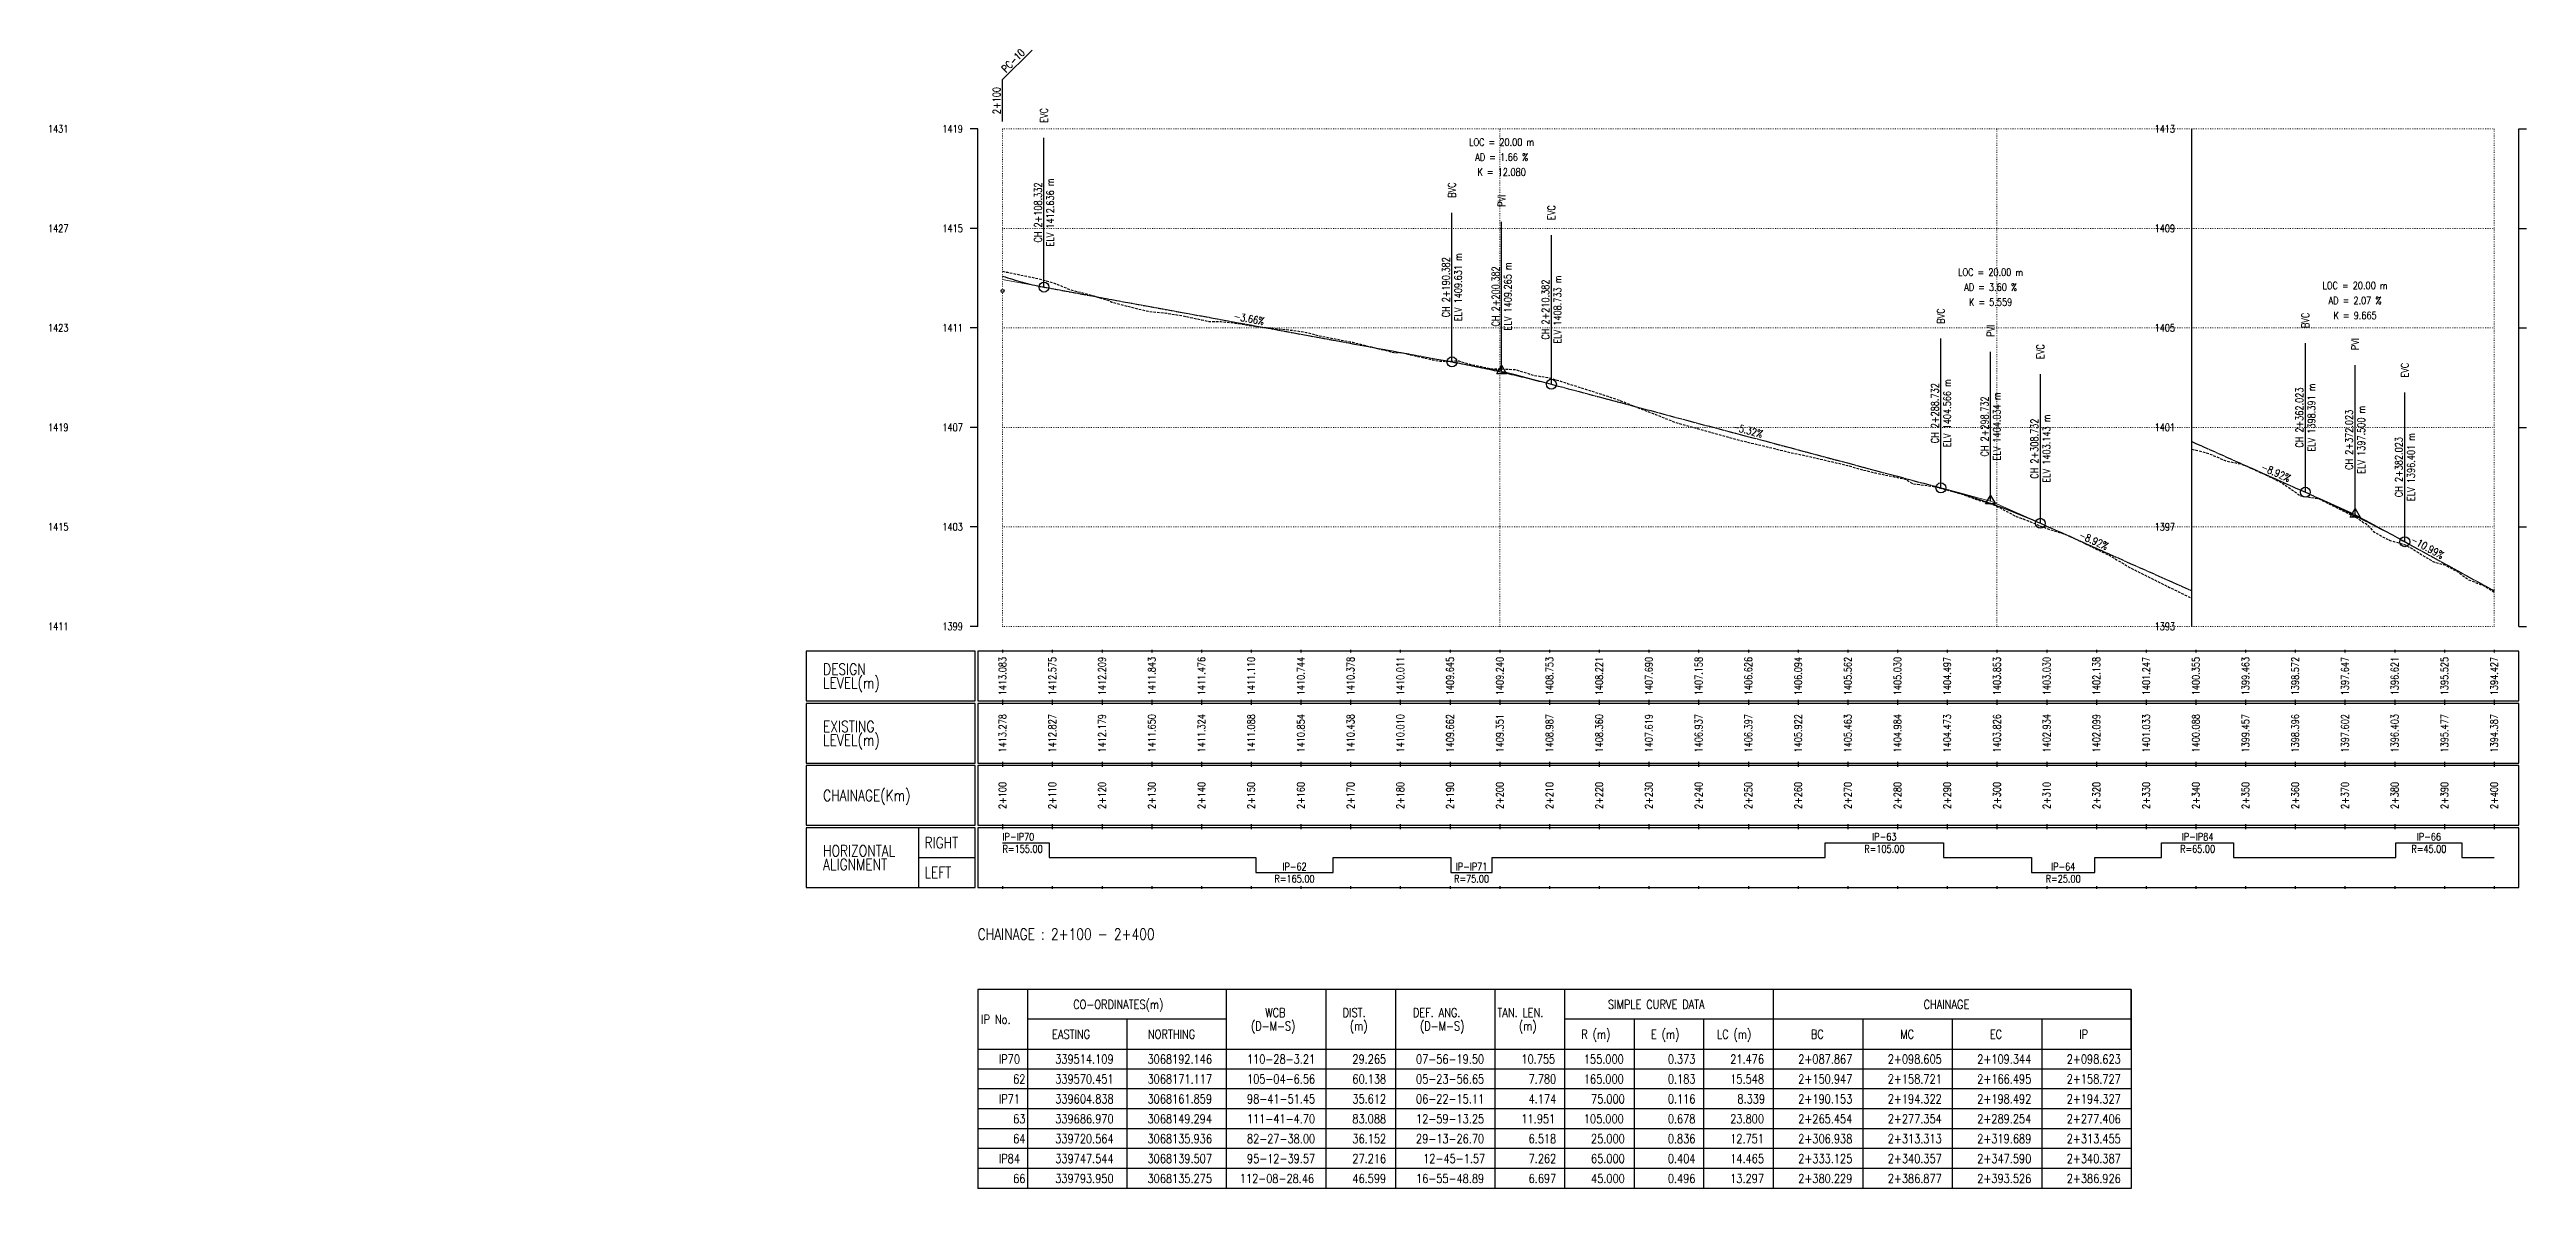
# Model space of a CAD drawing. Extents: x 337736 to 342002, y 3067251 to 3069533.
# Drawn here: x 341083.7 to 341581.9, y 3067274.7 to 3067503.7 of the extents above; entities that cross this region are included whole.
import ezdxf
from ezdxf.enums import TextEntityAlignment as Align

# ---------------------------------------------------------------- set-up
doc = ezdxf.new("R2010")
doc.units = 0
doc.header["$MEASUREMENT"] = 0
for name, pattern in [('Center', [2, 1.25, -0.25, 0.25, -0.25]), ('Dashed', [0.75, 0.5, -0.25]), ('Dot', [0.25, 0, -0.25])]:
    doc.linetypes.add(name, pattern=pattern)
for name, color, linetype, lineweight in [('Chainage Range', 7, 'Continuous', 25), ('Grids', 9, 'Dot', 13), ('PipeCulvert', 6, 'Continuous', 30), ('Vertical Alignment', 5, 'Center', 30), ('VIP Line', 2, 'Continuous', 5)]:
    doc.layers.add(name, color=color, linetype=linetype, lineweight=lineweight)
for name, color, linetype in [('Chainage_TXT', 7, 'Continuous'), ('DesignRL_TXT', 5, 'Continuous'), ('ExistRL_TXT', 3, 'Continuous'), ('GL', 3, 'Dashed'), ('Grade Text', 7, 'Continuous'), ('HC_Data', 7, 'Continuous'), ('Horizontal Alignment', 7, 'Continuous'), ('Remark', 7, 'Continuous'), ('Scale Line', 1, 'Continuous'), ('Title Box Text', 7, 'Continuous'), ('TitleBox', 7, 'Continuous'), ('VIP Mark', 7, 'Continuous')]:
    doc.layers.add(name, color=color, linetype=linetype)
doc.styles.get("Standard").update_dxf_attribs({"font": 'simplex.shx'})

msp = doc.modelspace()

# ---------------------------------------------------------------- linework, layer by layer
at = {"layer": 'GL', "flags": 128}
for points in [[(341275.39, 3067459.12), (341276.36, 3067458.91), (341282.71, 3067457.61), (341285.36, 3067456.88), (341288.95, 3067455.44), (341293.74, 3067454.15), (341295.39, 3067453.63), (341296.73, 3067453.22), (341297.39, 3067452.89), (341299.74, 3067452.28), (341304.66, 3067451.06), (341308.36, 3067450.69), (341311.49, 3067450.19), (341315.23, 3067449.39), (341315.39, 3067449.36), (341316.85, 3067449.04), (341317.08, 3067449), (341317.72, 3067449.01), (341319.3, 3067448.99), (341322.41, 3067448.66), (341326.04, 3067448.07), (341329.99, 3067447.64), (341333.97, 3067447.22), (341335.39, 3067447), (341336.53, 3067446.83), (341339.08, 3067446.13), (341345.28, 3067444.95), (341345.78, 3067444.84), (341350.56, 3067443.65), (341354.1, 3067442.77), (341355.39, 3067442.79), (341355.51, 3067442.79), (341355.85, 3067442.7), (341361.96, 3067441.29), (341363.15, 3067441.07), (341364.67, 3067441.01), (341366.96, 3067441.11), (341367.15, 3067441.09), (341368.95, 3067440.53), (341372.86, 3067439.67), (341373.38, 3067439.54), (341375.39, 3067439.49), (341375.77, 3067439.48), (341376.57, 3067439.46), (341378.49, 3067439.36), (341382.19, 3067438.21), (341385.07, 3067437.76), (341386.9, 3067437.25), (341389.17, 3067436.51), (341395.39, 3067434.53), (341395.86, 3067434.38), (341397.1, 3067433.99), (341399.7, 3067433.07), (341410.81, 3067428.7), (341413.42, 3067427.97), (341415.39, 3067427.42), (341422.78, 3067425.38), (341423.77, 3067425.1), (341428.68, 3067423.95), (341433.72, 3067422.7), (341435.39, 3067422.35), (341436.93, 3067422.03), (341438.95, 3067421.57), (341445.3, 3067420.08), (341448.45, 3067419.18), (341450.98, 3067418.56), (341454.5, 3067417.84), (341455.39, 3067417.65), (341456.93, 3067417.34), (341458.5, 3067416.4), (341462.61, 3067415.84), (341462.9, 3067415.8), (341468.69, 3067414.18), (341471.81, 3067413.04), (341473.65, 3067412.53), (341474.12, 3067412.36), (341475.13, 3067412.01), (341475.39, 3067411.87), (341479.23, 3067409.84), (341480.05, 3067409.52), (341480.66, 3067409.33), (341485.37, 3067407.41), (341488.35, 3067406.48), (341490.07, 3067405.88), (341490.71, 3067405.55), (341493.32, 3067404.28), (341495.39, 3067403.23), (341495.64, 3067403.1), (341497.7, 3067402.18), (341497.79, 3067402.13), (341502.2, 3067399.5), (341510.1, 3067395.55), (341510.55, 3067395.34), (341514.6, 3067393.37)], [(341514.6, 3067423.37), (341515.39, 3067423.17), (341516.68, 3067422.85), (341518.11, 3067422.42), (341521.54, 3067420.96), (341524.71, 3067420.32), (341526.63, 3067419.47), (341531.52, 3067417.2), (341531.53, 3067417.19), (341532.87, 3067416.47), (341535.39, 3067414.71), (341536.49, 3067413.95), (341540.04, 3067413.42), (341540.47, 3067413.24), (341547.42, 3067409.72), (341547.94, 3067409.46), (341549, 3067408.68), (341549.66, 3067408.31), (341551.1, 3067406.81), (341553.07, 3067405.68), (341554.45, 3067405.02), (341555.39, 3067404.75), (341557.14, 3067404.27), (341559.12, 3067403.23), (341563.03, 3067400.77), (341565.45, 3067400.1), (341568.07, 3067398.68), (341570.24, 3067397.12), (341573.58, 3067395.78), (341574.93, 3067394.92), (341575.32, 3067394.69), (341575.35, 3067394.69), (341575.39, 3067394.67)]]:
    msp.add_lwpolyline(points, dxfattribs=at)
at = {"layer": 'Grids'}
for p, q in [((341275.39, 3067487.73), (341575.39, 3067487.73)), ((341275.39, 3067387.73), (341275.39, 3067487.73)), ((341375.39, 3067387.73), (341375.39, 3067487.73)), ((341475.39, 3067387.73), (341475.39, 3067487.73)), ((341575.39, 3067387.73), (341575.39, 3067487.73)), ((341575.39, 3067387.73), (341575.39, 3067487.73)), ((341275.39, 3067467.73), (341575.39, 3067467.73)), ((341275.39, 3067447.73), (341575.39, 3067447.73)), ((341275.39, 3067427.73), (341575.39, 3067427.73)), ((341275.39, 3067407.73), (341575.39, 3067407.73)), ((341275.39, 3067387.73), (341575.39, 3067387.73))]:
    msp.add_line(p, q, dxfattribs=at)
at = {"layer": 'HC_Data'}
for p, q in [((341280.39, 3067314.73), (341280.39, 3067302.73)), ((341320.39, 3067314.73), (341320.39, 3067302.73)), ((341340.39, 3067314.73), (341340.39, 3067302.73)), ((341354.39, 3067314.73), (341354.39, 3067302.73)), ((341374.39, 3067314.73), (341374.39, 3067302.73)), ((341388.39, 3067314.73), (341388.39, 3067302.73)), ((341430.39, 3067314.73), (341430.39, 3067302.73)), ((341502.39, 3067314.73), (341502.39, 3067302.73)), ((341320.39, 3067308.73), (341280.39, 3067308.73)), ((341300.39, 3067308.73), (341300.39, 3067302.73)), ((341430.39, 3067308.73), (341388.39, 3067308.73)), ((341402.39, 3067308.73), (341402.39, 3067302.73)), ((341416.39, 3067308.73), (341416.39, 3067302.73)), ((341502.39, 3067308.73), (341430.39, 3067308.73)), ((341448.39, 3067308.73), (341448.39, 3067302.73)), ((341466.39, 3067308.73), (341466.39, 3067302.73)), ((341484.39, 3067308.73), (341484.39, 3067302.73)), ((341270.39, 3067302.73), (341270.39, 3067274.73)), ((341280.39, 3067302.73), (341280.39, 3067274.73)), ((341300.39, 3067302.73), (341300.39, 3067274.73)), ((341320.39, 3067302.73), (341320.39, 3067274.73)), ((341340.39, 3067302.73), (341340.39, 3067274.73)), ((341354.39, 3067302.73), (341354.39, 3067274.73)), ((341374.39, 3067302.73), (341374.39, 3067274.73)), ((341388.39, 3067302.73), (341388.39, 3067274.73)), ((341402.39, 3067302.73), (341402.39, 3067274.73)), ((341416.39, 3067302.73), (341416.39, 3067274.73)), ((341430.39, 3067302.73), (341430.39, 3067274.73)), ((341448.39, 3067302.73), (341448.39, 3067274.73)), ((341466.39, 3067302.73), (341466.39, 3067274.73)), ((341484.39, 3067302.73), (341484.39, 3067274.73)), ((341502.39, 3067302.73), (341502.39, 3067274.73)), ((341502.39, 3067298.73), (341270.39, 3067298.73)), ((341502.39, 3067294.73), (341270.39, 3067294.73)), ((341502.39, 3067290.73), (341270.39, 3067290.73)), ((341502.39, 3067286.73), (341270.39, 3067286.73)), ((341502.39, 3067282.73), (341270.39, 3067282.73)), ((341502.39, 3067278.73), (341270.39, 3067278.73)), ((341502.39, 3067274.73), (341270.39, 3067274.73))]:
    msp.add_line(p, q, dxfattribs=at)
msp.add_lwpolyline([(341270.39, 3067314.73), (341270.39, 3067302.73), (341502.39, 3067302.73), (341502.39, 3067314.73), (341270.39, 3067314.73)], dxfattribs=at)
at = {"layer": 'Horizontal Alignment'}
msp.add_lwpolyline([(341275.39, 3067344.23), (341284.74, 3067344.23), (341284.74, 3067341.23), (341326.34, 3067341.23), (341326.34, 3067338.23), (341341.89, 3067338.23), (341341.89, 3067341.23), (341365.54, 3067341.23), (341365.54, 3067338.23), (341373.88, 3067338.23), (341373.88, 3067341.23), (341440.85, 3067341.23), (341440.85, 3067344.23), (341464.65, 3067344.23), (341464.65, 3067341.23), (341482.33, 3067341.23), (341482.33, 3067338.23), (341495.08, 3067338.23), (341495.08, 3067341.23), (341508.52, 3067341.23), (341508.52, 3067344.23), (341522.98, 3067344.23), (341522.98, 3067341.23), (341555.62, 3067341.23), (341555.62, 3067344.23), (341568.92, 3067344.23), (341568.92, 3067341.23), (341575.39, 3067341.23)], dxfattribs=at)
at = {"layer": 'PipeCulvert'}
msp.add_circle((341275.39, 3067455.15), 0.3, dxfattribs=at)
at = {"layer": 'Remark'}
for p, q in [((341275.39, 3067497.63), (341281.33, 3067503.57)), ((341275.39, 3067489.23), (341275.39, 3067497.63))]:
    msp.add_line(p, q, dxfattribs=at)
at = {"layer": 'Scale Line'}
for p, q in [((341270.39, 3067487.73), (341268.89, 3067487.73)), ((341270.39, 3067387.73), (341270.39, 3067487.73)), ((341514.6, 3067387.73), (341514.6, 3067487.73)), ((341580.39, 3067387.73), (341580.39, 3067487.73)), ((341580.39, 3067487.73), (341581.89, 3067487.73)), ((341270.39, 3067467.73), (341268.89, 3067467.73)), ((341580.39, 3067467.73), (341581.89, 3067467.73)), ((341270.39, 3067447.73), (341268.89, 3067447.73)), ((341580.39, 3067447.73), (341581.89, 3067447.73)), ((341270.39, 3067427.73), (341268.89, 3067427.73)), ((341580.39, 3067427.73), (341581.89, 3067427.73)), ((341270.39, 3067407.73), (341268.89, 3067407.73)), ((341580.39, 3067407.73), (341581.89, 3067407.73)), ((341270.39, 3067387.73), (341268.89, 3067387.73)), ((341580.39, 3067387.73), (341581.89, 3067387.73))]:
    msp.add_line(p, q, dxfattribs=at)
at = {"layer": 'TitleBox'}
for p, q in [((341275.39, 3067382.98), (341275.39, 3067382.48)), ((341285.39, 3067382.98), (341285.39, 3067382.48)), ((341295.39, 3067382.98), (341295.39, 3067382.48)), ((341305.39, 3067382.98), (341305.39, 3067382.48)), ((341315.39, 3067382.98), (341315.39, 3067382.48)), ((341325.39, 3067382.98), (341325.39, 3067382.48)), ((341335.39, 3067382.98), (341335.39, 3067382.48)), ((341345.39, 3067382.98), (341345.39, 3067382.48)), ((341355.39, 3067382.98), (341355.39, 3067382.48)), ((341365.39, 3067382.98), (341365.39, 3067382.48)), ((341375.39, 3067382.98), (341375.39, 3067382.48)), ((341385.39, 3067382.98), (341385.39, 3067382.48)), ((341395.39, 3067382.98), (341395.39, 3067382.48)), ((341405.39, 3067382.98), (341405.39, 3067382.48)), ((341415.39, 3067382.98), (341415.39, 3067382.48)), ((341425.39, 3067382.98), (341425.39, 3067382.48)), ((341435.39, 3067382.98), (341435.39, 3067382.48)), ((341445.39, 3067382.98), (341445.39, 3067382.48)), ((341455.39, 3067382.98), (341455.39, 3067382.48)), ((341465.39, 3067382.98), (341465.39, 3067382.48)), ((341475.39, 3067382.98), (341475.39, 3067382.48)), ((341485.39, 3067382.98), (341485.39, 3067382.48)), ((341495.39, 3067382.98), (341495.39, 3067382.48)), ((341505.39, 3067382.98), (341505.39, 3067382.48)), ((341515.39, 3067382.98), (341515.39, 3067382.48)), ((341525.39, 3067382.98), (341525.39, 3067382.48)), ((341535.39, 3067382.98), (341535.39, 3067382.48)), ((341545.39, 3067382.98), (341545.39, 3067382.48)), ((341555.39, 3067382.98), (341555.39, 3067382.48)), ((341565.39, 3067382.98), (341565.39, 3067382.48)), ((341575.39, 3067382.98), (341575.39, 3067382.48)), ((341575.39, 3067382.98), (341575.39, 3067382.48)), ((341275.39, 3067372.98), (341275.39, 3067372.48)), ((341275.39, 3067372.48), (341275.39, 3067371.98)), ((341285.39, 3067372.98), (341285.39, 3067372.48)), ((341285.39, 3067372.48), (341285.39, 3067371.98)), ((341295.39, 3067372.98), (341295.39, 3067372.48)), ((341295.39, 3067372.48), (341295.39, 3067371.98)), ((341305.39, 3067372.98), (341305.39, 3067372.48)), ((341305.39, 3067372.48), (341305.39, 3067371.98)), ((341315.39, 3067372.98), (341315.39, 3067372.48)), ((341315.39, 3067372.48), (341315.39, 3067371.98)), ((341325.39, 3067372.98), (341325.39, 3067372.48)), ((341325.39, 3067372.48), (341325.39, 3067371.98)), ((341335.39, 3067372.98), (341335.39, 3067372.48)), ((341335.39, 3067372.48), (341335.39, 3067371.98)), ((341345.39, 3067372.98), (341345.39, 3067372.48)), ((341345.39, 3067372.48), (341345.39, 3067371.98)), ((341355.39, 3067372.98), (341355.39, 3067372.48)), ((341355.39, 3067372.48), (341355.39, 3067371.98)), ((341365.39, 3067372.98), (341365.39, 3067372.48)), ((341365.39, 3067372.48), (341365.39, 3067371.98)), ((341375.39, 3067372.98), (341375.39, 3067372.48)), ((341375.39, 3067372.48), (341375.39, 3067371.98)), ((341385.39, 3067372.98), (341385.39, 3067372.48)), ((341385.39, 3067372.48), (341385.39, 3067371.98)), ((341395.39, 3067372.98), (341395.39, 3067372.48)), ((341395.39, 3067372.48), (341395.39, 3067371.98)), ((341405.39, 3067372.98), (341405.39, 3067372.48)), ((341405.39, 3067372.48), (341405.39, 3067371.98)), ((341415.39, 3067372.98), (341415.39, 3067372.48)), ((341415.39, 3067372.48), (341415.39, 3067371.98)), ((341425.39, 3067372.98), (341425.39, 3067372.48)), ((341425.39, 3067372.48), (341425.39, 3067371.98)), ((341435.39, 3067372.98), (341435.39, 3067372.48)), ((341435.39, 3067372.48), (341435.39, 3067371.98)), ((341445.39, 3067372.98), (341445.39, 3067372.48)), ((341445.39, 3067372.48), (341445.39, 3067371.98)), ((341455.39, 3067372.98), (341455.39, 3067372.48)), ((341455.39, 3067372.48), (341455.39, 3067371.98)), ((341465.39, 3067372.98), (341465.39, 3067372.48)), ((341465.39, 3067372.48), (341465.39, 3067371.98)), ((341475.39, 3067372.98), (341475.39, 3067372.48)), ((341475.39, 3067372.48), (341475.39, 3067371.98)), ((341485.39, 3067372.98), (341485.39, 3067372.48)), ((341485.39, 3067372.48), (341485.39, 3067371.98)), ((341495.39, 3067372.98), (341495.39, 3067372.48)), ((341495.39, 3067372.48), (341495.39, 3067371.98)), ((341505.39, 3067372.98), (341505.39, 3067372.48)), ((341505.39, 3067372.48), (341505.39, 3067371.98)), ((341515.39, 3067372.98), (341515.39, 3067372.48)), ((341515.39, 3067372.48), (341515.39, 3067371.98)), ((341525.39, 3067372.98), (341525.39, 3067372.48)), ((341525.39, 3067372.48), (341525.39, 3067371.98)), ((341535.39, 3067372.98), (341535.39, 3067372.48)), ((341535.39, 3067372.48), (341535.39, 3067371.98)), ((341545.39, 3067372.98), (341545.39, 3067372.48)), ((341545.39, 3067372.48), (341545.39, 3067371.98)), ((341555.39, 3067372.98), (341555.39, 3067372.48)), ((341555.39, 3067372.48), (341555.39, 3067371.98)), ((341565.39, 3067372.98), (341565.39, 3067372.48)), ((341565.39, 3067372.48), (341565.39, 3067371.98)), ((341575.39, 3067372.98), (341575.39, 3067372.48)), ((341575.39, 3067372.98), (341575.39, 3067372.48)), ((341575.39, 3067372.48), (341575.39, 3067371.98)), ((341575.39, 3067372.48), (341575.39, 3067371.98)), ((341275.39, 3067360.48), (341275.39, 3067359.98)), ((341275.39, 3067359.98), (341275.39, 3067359.48)), ((341285.39, 3067360.48), (341285.39, 3067359.98)), ((341285.39, 3067359.98), (341285.39, 3067359.48)), ((341295.39, 3067360.48), (341295.39, 3067359.98)), ((341295.39, 3067359.98), (341295.39, 3067359.48)), ((341305.39, 3067360.48), (341305.39, 3067359.98)), ((341305.39, 3067359.98), (341305.39, 3067359.48)), ((341315.39, 3067360.48), (341315.39, 3067359.98)), ((341315.39, 3067359.98), (341315.39, 3067359.48)), ((341325.39, 3067360.48), (341325.39, 3067359.98)), ((341325.39, 3067359.98), (341325.39, 3067359.48)), ((341335.39, 3067360.48), (341335.39, 3067359.98)), ((341335.39, 3067359.98), (341335.39, 3067359.48)), ((341345.39, 3067360.48), (341345.39, 3067359.98)), ((341345.39, 3067359.98), (341345.39, 3067359.48)), ((341355.39, 3067360.48), (341355.39, 3067359.98)), ((341355.39, 3067359.98), (341355.39, 3067359.48)), ((341365.39, 3067360.48), (341365.39, 3067359.98)), ((341365.39, 3067359.98), (341365.39, 3067359.48)), ((341375.39, 3067360.48), (341375.39, 3067359.98)), ((341375.39, 3067359.98), (341375.39, 3067359.48)), ((341385.39, 3067360.48), (341385.39, 3067359.98)), ((341385.39, 3067359.98), (341385.39, 3067359.48)), ((341395.39, 3067360.48), (341395.39, 3067359.98)), ((341395.39, 3067359.98), (341395.39, 3067359.48)), ((341405.39, 3067360.48), (341405.39, 3067359.98)), ((341405.39, 3067359.98), (341405.39, 3067359.48)), ((341415.39, 3067360.48), (341415.39, 3067359.98)), ((341415.39, 3067359.98), (341415.39, 3067359.48)), ((341425.39, 3067360.48), (341425.39, 3067359.98)), ((341425.39, 3067359.98), (341425.39, 3067359.48)), ((341435.39, 3067360.48), (341435.39, 3067359.98)), ((341435.39, 3067359.98), (341435.39, 3067359.48)), ((341445.39, 3067360.48), (341445.39, 3067359.98)), ((341445.39, 3067359.98), (341445.39, 3067359.48)), ((341455.39, 3067360.48), (341455.39, 3067359.98)), ((341455.39, 3067359.98), (341455.39, 3067359.48)), ((341465.39, 3067360.48), (341465.39, 3067359.98)), ((341465.39, 3067359.98), (341465.39, 3067359.48)), ((341475.39, 3067360.48), (341475.39, 3067359.98)), ((341475.39, 3067359.98), (341475.39, 3067359.48)), ((341485.39, 3067360.48), (341485.39, 3067359.98)), ((341485.39, 3067359.98), (341485.39, 3067359.48)), ((341495.39, 3067360.48), (341495.39, 3067359.98)), ((341495.39, 3067359.98), (341495.39, 3067359.48)), ((341505.39, 3067360.48), (341505.39, 3067359.98)), ((341505.39, 3067359.98), (341505.39, 3067359.48)), ((341515.39, 3067360.48), (341515.39, 3067359.98)), ((341515.39, 3067359.98), (341515.39, 3067359.48)), ((341525.39, 3067360.48), (341525.39, 3067359.98)), ((341525.39, 3067359.98), (341525.39, 3067359.48)), ((341535.39, 3067360.48), (341535.39, 3067359.98)), ((341535.39, 3067359.98), (341535.39, 3067359.48)), ((341545.39, 3067360.48), (341545.39, 3067359.98)), ((341545.39, 3067359.98), (341545.39, 3067359.48)), ((341555.39, 3067360.48), (341555.39, 3067359.98)), ((341555.39, 3067359.98), (341555.39, 3067359.48)), ((341565.39, 3067360.48), (341565.39, 3067359.98)), ((341565.39, 3067359.98), (341565.39, 3067359.48)), ((341575.39, 3067360.48), (341575.39, 3067359.98)), ((341575.39, 3067360.48), (341575.39, 3067359.98)), ((341575.39, 3067359.98), (341575.39, 3067359.48)), ((341575.39, 3067359.98), (341575.39, 3067359.48)), ((341258.56, 3067335.23), (341258.56, 3067347.23)), ((341275.39, 3067347.98), (341275.39, 3067347.48)), ((341275.39, 3067347.48), (341275.39, 3067346.98)), ((341285.39, 3067347.98), (341285.39, 3067347.48)), ((341285.39, 3067347.48), (341285.39, 3067346.98)), ((341295.39, 3067347.98), (341295.39, 3067347.48)), ((341295.39, 3067347.48), (341295.39, 3067346.98)), ((341305.39, 3067347.98), (341305.39, 3067347.48)), ((341305.39, 3067347.48), (341305.39, 3067346.98)), ((341315.39, 3067347.98), (341315.39, 3067347.48)), ((341315.39, 3067347.48), (341315.39, 3067346.98)), ((341325.39, 3067347.98), (341325.39, 3067347.48)), ((341325.39, 3067347.48), (341325.39, 3067346.98)), ((341335.39, 3067347.98), (341335.39, 3067347.48)), ((341335.39, 3067347.48), (341335.39, 3067346.98)), ((341345.39, 3067347.98), (341345.39, 3067347.48)), ((341345.39, 3067347.48), (341345.39, 3067346.98)), ((341355.39, 3067347.98), (341355.39, 3067347.48)), ((341355.39, 3067347.48), (341355.39, 3067346.98)), ((341365.39, 3067347.98), (341365.39, 3067347.48)), ((341365.39, 3067347.48), (341365.39, 3067346.98)), ((341375.39, 3067347.98), (341375.39, 3067347.48)), ((341375.39, 3067347.48), (341375.39, 3067346.98)), ((341385.39, 3067347.98), (341385.39, 3067347.48)), ((341385.39, 3067347.48), (341385.39, 3067346.98)), ((341395.39, 3067347.98), (341395.39, 3067347.48)), ((341395.39, 3067347.48), (341395.39, 3067346.98)), ((341405.39, 3067347.98), (341405.39, 3067347.48)), ((341405.39, 3067347.48), (341405.39, 3067346.98)), ((341415.39, 3067347.98), (341415.39, 3067347.48)), ((341415.39, 3067347.48), (341415.39, 3067346.98)), ((341425.39, 3067347.98), (341425.39, 3067347.48)), ((341425.39, 3067347.48), (341425.39, 3067346.98)), ((341435.39, 3067347.98), (341435.39, 3067347.48)), ((341435.39, 3067347.48), (341435.39, 3067346.98)), ((341445.39, 3067347.98), (341445.39, 3067347.48)), ((341445.39, 3067347.48), (341445.39, 3067346.98)), ((341455.39, 3067347.98), (341455.39, 3067347.48)), ((341455.39, 3067347.48), (341455.39, 3067346.98)), ((341465.39, 3067347.98), (341465.39, 3067347.48)), ((341465.39, 3067347.48), (341465.39, 3067346.98)), ((341475.39, 3067347.98), (341475.39, 3067347.48)), ((341475.39, 3067347.48), (341475.39, 3067346.98)), ((341485.39, 3067347.98), (341485.39, 3067347.48)), ((341485.39, 3067347.48), (341485.39, 3067346.98)), ((341495.39, 3067347.98), (341495.39, 3067347.48)), ((341495.39, 3067347.48), (341495.39, 3067346.98)), ((341505.39, 3067347.98), (341505.39, 3067347.48)), ((341505.39, 3067347.48), (341505.39, 3067346.98)), ((341515.39, 3067347.98), (341515.39, 3067347.48)), ((341515.39, 3067347.48), (341515.39, 3067346.98)), ((341525.39, 3067347.98), (341525.39, 3067347.48)), ((341525.39, 3067347.48), (341525.39, 3067346.98)), ((341535.39, 3067347.98), (341535.39, 3067347.48)), ((341535.39, 3067347.48), (341535.39, 3067346.98)), ((341545.39, 3067347.98), (341545.39, 3067347.48)), ((341545.39, 3067347.48), (341545.39, 3067346.98)), ((341555.39, 3067347.98), (341555.39, 3067347.48)), ((341555.39, 3067347.48), (341555.39, 3067346.98)), ((341565.39, 3067347.98), (341565.39, 3067347.48)), ((341565.39, 3067347.48), (341565.39, 3067346.98)), ((341575.39, 3067347.98), (341575.39, 3067347.48)), ((341575.39, 3067347.98), (341575.39, 3067347.48)), ((341575.39, 3067347.48), (341575.39, 3067346.98)), ((341575.39, 3067347.48), (341575.39, 3067346.98)), ((341258.56, 3067341.23), (341269.89, 3067341.23)), ((341275.39, 3067335.48), (341275.39, 3067334.98)), ((341285.39, 3067335.48), (341285.39, 3067334.98)), ((341295.39, 3067335.48), (341295.39, 3067334.98)), ((341305.39, 3067335.48), (341305.39, 3067334.98)), ((341315.39, 3067335.48), (341315.39, 3067334.98)), ((341325.39, 3067335.48), (341325.39, 3067334.98)), ((341335.39, 3067335.48), (341335.39, 3067334.98)), ((341345.39, 3067335.48), (341345.39, 3067334.98)), ((341355.39, 3067335.48), (341355.39, 3067334.98)), ((341365.39, 3067335.48), (341365.39, 3067334.98)), ((341375.39, 3067335.48), (341375.39, 3067334.98)), ((341385.39, 3067335.48), (341385.39, 3067334.98)), ((341395.39, 3067335.48), (341395.39, 3067334.98)), ((341405.39, 3067335.48), (341405.39, 3067334.98)), ((341415.39, 3067335.48), (341415.39, 3067334.98)), ((341425.39, 3067335.48), (341425.39, 3067334.98)), ((341435.39, 3067335.48), (341435.39, 3067334.98)), ((341445.39, 3067335.48), (341445.39, 3067334.98)), ((341455.39, 3067335.48), (341455.39, 3067334.98)), ((341465.39, 3067335.48), (341465.39, 3067334.98)), ((341475.39, 3067335.48), (341475.39, 3067334.98)), ((341485.39, 3067335.48), (341485.39, 3067334.98)), ((341495.39, 3067335.48), (341495.39, 3067334.98)), ((341505.39, 3067335.48), (341505.39, 3067334.98)), ((341515.39, 3067335.48), (341515.39, 3067334.98)), ((341525.39, 3067335.48), (341525.39, 3067334.98)), ((341535.39, 3067335.48), (341535.39, 3067334.98)), ((341545.39, 3067335.48), (341545.39, 3067334.98)), ((341555.39, 3067335.48), (341555.39, 3067334.98)), ((341565.39, 3067335.48), (341565.39, 3067334.98)), ((341575.39, 3067335.48), (341575.39, 3067334.98)), ((341575.39, 3067335.48), (341575.39, 3067334.98))]:
    msp.add_line(p, q, dxfattribs=at)
for points in [[(341269.89, 3067382.73), (341235.89, 3067382.73), (341235.89, 3067372.73), (341269.89, 3067372.73)], [(341270.39, 3067372.73), (341580.39, 3067372.73), (341580.39, 3067382.73), (341270.39, 3067382.73)], [(341269.89, 3067372.23), (341235.89, 3067372.23), (341235.89, 3067360.23), (341269.89, 3067360.23)], [(341270.39, 3067360.23), (341580.39, 3067360.23), (341580.39, 3067372.23), (341270.39, 3067372.23)], [(341269.89, 3067359.73), (341235.89, 3067359.73), (341235.89, 3067347.73), (341269.89, 3067347.73)], [(341270.39, 3067347.73), (341580.39, 3067347.73), (341580.39, 3067359.73), (341270.39, 3067359.73)], [(341269.89, 3067347.23), (341235.89, 3067347.23), (341235.89, 3067335.23), (341269.89, 3067335.23)], [(341270.39, 3067335.23), (341580.39, 3067335.23), (341580.39, 3067347.23), (341270.39, 3067347.23)]]:
    msp.add_lwpolyline(points, close=True, dxfattribs=at)
at = {"layer": 'Vertical Alignment'}
for points in [[(341275.39, 3067458.15), (341275.89, 3067457.98), (341276.39, 3067457.81), (341276.89, 3067457.64), (341277.39, 3067457.49), (341277.89, 3067457.33), (341278.39, 3067457.18), (341278.89, 3067457.04), (341279.39, 3067456.9), (341279.89, 3067456.77), (341280.39, 3067456.64), (341280.89, 3067456.52), (341281.39, 3067456.4), (341281.89, 3067456.29), (341282.39, 3067456.18), (341282.89, 3067456.08), (341283.39, 3067455.98), (341283.89, 3067455.88), (341283.72, 3067455.92), (341285.36, 3067455.62), (341288.95, 3067454.96), (341293.74, 3067454.08), (341295.39, 3067453.78), (341296.73, 3067453.53), (341297.39, 3067453.41), (341299.74, 3067452.98), (341304.66, 3067452.08), (341308.36, 3067451.4), (341311.49, 3067450.83), (341315.23, 3067450.15), (341315.39, 3067450.12), (341316.85, 3067449.85), (341317.08, 3067449.81), (341317.72, 3067449.69), (341319.3, 3067449.4), (341322.41, 3067448.83), (341326.04, 3067448.17), (341329.99, 3067447.44), (341333.97, 3067446.71), (341335.39, 3067446.45), (341336.53, 3067446.25), (341339.08, 3067445.78), (341345.28, 3067444.64), (341345.78, 3067444.55), (341350.56, 3067443.68), (341354.1, 3067443.03), (341355.39, 3067442.79), (341355.51, 3067442.77), (341355.85, 3067442.71), (341361.96, 3067441.59), (341363.15, 3067441.37), (341364.67, 3067441.09), (341365.77, 3067440.89), (341366.27, 3067440.8), (341366.77, 3067440.7), (341367.27, 3067440.61), (341367.77, 3067440.52), (341368.27, 3067440.42), (341368.77, 3067440.32), (341369.27, 3067440.22), (341369.77, 3067440.12), (341370.27, 3067440.02), (341370.77, 3067439.92), (341371.27, 3067439.82), (341371.77, 3067439.72), (341372.27, 3067439.61), (341372.77, 3067439.51), (341373.27, 3067439.4), (341373.77, 3067439.29), (341374.27, 3067439.18), (341374.77, 3067439.07), (341375.27, 3067438.96), (341375.77, 3067438.85), (341376.27, 3067438.74), (341376.77, 3067438.63), (341377.27, 3067438.51), (341377.77, 3067438.39), (341378.27, 3067438.28), (341378.77, 3067438.16), (341379.27, 3067438.04), (341379.77, 3067437.92), (341380.27, 3067437.8), (341380.77, 3067437.68), (341381.27, 3067437.55), (341381.77, 3067437.43), (341382.27, 3067437.3), (341382.77, 3067437.18), (341383.27, 3067437.05), (341383.77, 3067436.92), (341384.27, 3067436.79), (341384.77, 3067436.66), (341385.27, 3067436.53), (341385.77, 3067436.4), (341385.77, 3067436.4), (341386.9, 3067436.1), (341389.17, 3067435.5), (341395.39, 3067433.84), (341395.86, 3067433.72), (341397.1, 3067433.39), (341399.7, 3067432.7), (341410.81, 3067429.74), (341413.42, 3067429.05), (341415.39, 3067428.52), (341422.78, 3067426.56), (341423.77, 3067426.3), (341428.68, 3067424.99), (341433.72, 3067423.65), (341435.39, 3067423.21), (341436.93, 3067422.8), (341438.95, 3067422.26), (341445.3, 3067420.57), (341448.45, 3067419.73), (341450.98, 3067419.06), (341454.5, 3067418.13), (341455.39, 3067417.89), (341456.93, 3067417.48), (341458.5, 3067417.06), (341462.61, 3067415.97), (341462.9, 3067415.89), (341464.12, 3067415.57), (341464.62, 3067415.43), (341465.12, 3067415.3), (341465.62, 3067415.16), (341466.12, 3067415.02), (341466.62, 3067414.87), (341467.12, 3067414.73), (341467.62, 3067414.58), (341468.12, 3067414.43), (341468.62, 3067414.28), (341469.12, 3067414.12), (341469.62, 3067413.97), (341470.12, 3067413.81), (341470.62, 3067413.65), (341471.12, 3067413.48), (341471.62, 3067413.32), (341472.12, 3067413.15), (341472.62, 3067412.98), (341473.12, 3067412.81), (341473.62, 3067412.63), (341474.12, 3067412.46), (341474.62, 3067412.28), (341475.12, 3067412.1), (341475.62, 3067411.91), (341476.12, 3067411.73), (341476.62, 3067411.54), (341477.12, 3067411.35), (341477.62, 3067411.16), (341478.12, 3067410.96), (341478.62, 3067410.76), (341479.12, 3067410.57), (341479.62, 3067410.36), (341480.12, 3067410.16), (341480.62, 3067409.95), (341481.12, 3067409.75), (341481.62, 3067409.53), (341482.12, 3067409.32), (341482.62, 3067409.11), (341483.12, 3067408.89), (341483.62, 3067408.67), (341484.12, 3067408.45), (341484.12, 3067408.45), (341485.37, 3067407.89), (341488.35, 3067406.57), (341490.07, 3067405.8), (341490.71, 3067405.51), (341493.32, 3067404.35), (341495.39, 3067403.43), (341495.64, 3067403.32), (341497.7, 3067402.4), (341497.79, 3067402.36), (341502.2, 3067400.39), (341510.1, 3067396.87), (341510.55, 3067396.67), (341514.6, 3067394.86)], [(341514.6, 3067424.86), (341515.39, 3067424.51), (341516.68, 3067423.94), (341518.11, 3067423.3), (341521.54, 3067421.77), (341524.71, 3067420.36), (341526.63, 3067419.5), (341531.52, 3067417.32), (341531.53, 3067417.32), (341532.87, 3067416.72), (341535.39, 3067415.59), (341536.49, 3067415.1), (341537.42, 3067414.69), (341537.92, 3067414.47), (341538.42, 3067414.24), (341538.92, 3067414.02), (341539.42, 3067413.79), (341539.92, 3067413.56), (341540.42, 3067413.33), (341540.92, 3067413.1), (341541.42, 3067412.87), (341541.92, 3067412.63), (341542.42, 3067412.4), (341542.92, 3067412.16), (341543.42, 3067411.92), (341543.92, 3067411.69), (341544.42, 3067411.44), (341544.92, 3067411.2), (341545.42, 3067410.96), (341545.92, 3067410.72), (341546.42, 3067410.47), (341546.92, 3067410.22), (341547.42, 3067409.98), (341547.92, 3067409.73), (341548.42, 3067409.48), (341548.92, 3067409.22), (341549.42, 3067408.97), (341549.92, 3067408.72), (341550.42, 3067408.46), (341550.92, 3067408.2), (341551.42, 3067407.94), (341551.92, 3067407.68), (341552.42, 3067407.42), (341552.92, 3067407.16), (341553.42, 3067406.9), (341553.92, 3067406.63), (341554.42, 3067406.37), (341554.92, 3067406.1), (341555.42, 3067405.83), (341555.92, 3067405.56), (341556.42, 3067405.29), (341556.92, 3067405.02), (341557.42, 3067404.74), (341557.42, 3067404.74), (341559.12, 3067403.8), (341563.03, 3067401.66), (341565.45, 3067400.33), (341568.07, 3067398.89), (341570.24, 3067397.7), (341573.58, 3067395.86), (341574.93, 3067395.12), (341575.32, 3067394.91), (341575.35, 3067394.89), (341575.39, 3067394.87)]]:
    msp.add_lwpolyline(points, dxfattribs=at)
at = {"layer": 'VIP Line'}
for points in [[(341275.39, 3067457.44), (341276.36, 3067457.27), (341282.71, 3067456.1), (341285.36, 3067455.62), (341288.95, 3067454.96), (341293.74, 3067454.08), (341295.39, 3067453.78), (341296.73, 3067453.53), (341297.39, 3067453.41), (341299.74, 3067452.98), (341304.66, 3067452.08), (341308.36, 3067451.4), (341311.49, 3067450.83), (341315.23, 3067450.15), (341315.39, 3067450.12), (341316.85, 3067449.85), (341317.08, 3067449.81), (341317.72, 3067449.69), (341319.3, 3067449.4), (341322.41, 3067448.83), (341326.04, 3067448.17), (341329.99, 3067447.44), (341333.97, 3067446.71), (341335.39, 3067446.45), (341336.53, 3067446.25), (341339.08, 3067445.78), (341345.28, 3067444.64), (341345.78, 3067444.55), (341350.56, 3067443.68), (341354.1, 3067443.03), (341355.39, 3067442.79), (341355.51, 3067442.77), (341355.85, 3067442.71), (341361.96, 3067441.59), (341363.15, 3067441.37), (341364.67, 3067441.09), (341366.96, 3067440.67), (341367.15, 3067440.64), (341368.95, 3067440.31), (341372.86, 3067439.59), (341373.38, 3067439.5), (341375.39, 3067439.13), (341375.77, 3067439.06), (341376.57, 3067438.85), (341378.49, 3067438.34), (341382.19, 3067437.35), (341385.07, 3067436.59), (341386.9, 3067436.1), (341389.17, 3067435.5), (341395.39, 3067433.84), (341395.86, 3067433.72), (341397.1, 3067433.39), (341399.7, 3067432.7), (341410.81, 3067429.74), (341413.42, 3067429.05), (341415.39, 3067428.52), (341422.78, 3067426.56), (341423.77, 3067426.3), (341428.68, 3067424.99), (341433.72, 3067423.65), (341435.39, 3067423.21), (341436.93, 3067422.8), (341438.95, 3067422.26), (341445.3, 3067420.57), (341448.45, 3067419.73), (341450.98, 3067419.06), (341454.5, 3067418.13), (341455.39, 3067417.89), (341456.93, 3067417.48), (341458.5, 3067417.06), (341462.61, 3067415.97), (341462.9, 3067415.89), (341468.69, 3067414.35), (341471.81, 3067413.52), (341473.65, 3067413.03), (341474.12, 3067412.91), (341475.13, 3067412.46), (341475.39, 3067412.34), (341479.23, 3067410.63), (341480.05, 3067410.26), (341480.66, 3067409.99), (341485.37, 3067407.89), (341488.35, 3067406.57), (341490.07, 3067405.8), (341490.71, 3067405.51), (341493.32, 3067404.35), (341495.39, 3067403.43), (341495.64, 3067403.32), (341497.7, 3067402.4), (341497.79, 3067402.36), (341502.2, 3067400.39), (341510.1, 3067396.87), (341510.55, 3067396.67), (341514.6, 3067394.86)], [(341514.6, 3067424.86), (341515.39, 3067424.51), (341516.68, 3067423.94), (341518.11, 3067423.3), (341521.54, 3067421.77), (341524.71, 3067420.36), (341526.63, 3067419.5), (341531.52, 3067417.32), (341531.53, 3067417.32), (341532.87, 3067416.72), (341535.39, 3067415.59), (341536.49, 3067415.1), (341540.04, 3067413.52), (341540.47, 3067413.33), (341547.42, 3067410.23), (341547.94, 3067409.95), (341549, 3067409.37), (341549.66, 3067409), (341551.1, 3067408.21), (341553.07, 3067407.13), (341554.45, 3067406.37), (341555.39, 3067405.85), (341557.14, 3067404.89), (341559.12, 3067403.8), (341563.03, 3067401.66), (341565.45, 3067400.33), (341568.07, 3067398.89), (341570.24, 3067397.7), (341573.58, 3067395.86), (341574.93, 3067395.12), (341575.32, 3067394.91), (341575.35, 3067394.89), (341575.39, 3067394.87)]]:
    msp.add_lwpolyline(points, dxfattribs=at)
at = {"layer": 'VIP Mark'}
for p, q in [((341283.72, 3067455.92), (341283.72, 3067485.92)), ((341365.77, 3067440.89), (341365.77, 3067470.89)), ((341375.77, 3067439.06), (341375.77, 3067469.06)), ((341385.77, 3067436.4), (341385.77, 3067466.4)), ((341464.12, 3067415.57), (341464.12, 3067445.57)), ((341537.42, 3067414.69), (341537.42, 3067444.69)), ((341474.12, 3067412.91), (341474.12, 3067442.91)), ((341547.42, 3067410.23), (341547.42, 3067440.23)), ((341484.12, 3067408.45), (341484.12, 3067438.45)), ((341557.42, 3067404.74), (341557.42, 3067434.74))]:
    msp.add_line(p, q, dxfattribs=at)
for points in [[(341374.77, 3067438.48), (341375.77, 3067440.21), (341376.77, 3067438.48), (341374.77, 3067438.48)], [(341473.12, 3067412.33), (341474.12, 3067414.06), (341475.12, 3067412.33), (341473.12, 3067412.33)], [(341546.42, 3067409.66), (341547.42, 3067411.39), (341548.42, 3067409.66), (341546.42, 3067409.66)]]:
    msp.add_lwpolyline(points, dxfattribs=at)
for centre in [(341283.72, 3067455.92), (341365.77, 3067440.89), (341385.77, 3067436.4), (341464.12, 3067415.57), (341537.42, 3067414.69), (341484.12, 3067408.45), (341557.42, 3067404.74)]:
    msp.add_circle(centre, 1, dxfattribs=at)

# ---------------------------------------------------------------- texts
at = {"width": 0.8}
for s, p in [('1431', (341083.39, 3067487.73)), ('1427', (341083.39, 3067467.73)), ('1423', (341083.39, 3067447.73)), ('1419', (341083.39, 3067427.73)), ('1415', (341083.39, 3067407.73)), ('1411', (341083.39, 3067387.73))]:
    msp.add_text(s, height=1.5, dxfattribs=at).set_placement(p, align=Align.MIDDLE_LEFT)
for s, p in [('1419', (341267.39, 3067487.73)), ('1415', (341267.39, 3067467.73)), ('1411', (341267.39, 3067447.73)), ('1407', (341267.39, 3067427.73)), ('1403', (341267.39, 3067407.73)), ('1399', (341267.39, 3067387.73))]:
    msp.add_text(s, height=1.5, dxfattribs=at).set_placement(p, align=Align.MIDDLE_RIGHT)
for s, p in [('1413', (341507.1, 3067486.98)), ('1409', (341507.1, 3067466.98)), ('1405', (341507.1, 3067446.98)), ('1401', (341507.1, 3067426.98)), ('1397', (341507.1, 3067406.98)), ('1393', (341507.1, 3067386.98))]:
    msp.add_text(s, height=1.5, dxfattribs=at).set_placement(p)
at = {"layer": 'Chainage Range', "width": 0.8}
msp.add_text('CHAINAGE : 2+100 - 2+400', height=2.25, dxfattribs=at).set_placement((341270.39, 3067324.73))
at = {"layer": 'Chainage_TXT', "width": 0.8}
for s, p in [('2+100', (341275.39, 3067353.73)), ('2+110', (341285.39, 3067353.73)), ('2+120', (341295.39, 3067353.73)), ('2+130', (341305.39, 3067353.73)), ('2+140', (341315.39, 3067353.73)), ('2+150', (341325.39, 3067353.73)), ('2+160', (341335.39, 3067353.73)), ('2+170', (341345.39, 3067353.73)), ('2+180', (341355.39, 3067353.73)), ('2+190', (341365.39, 3067353.73)), ('2+200', (341375.39, 3067353.73)), ('2+210', (341385.39, 3067353.73)), ('2+220', (341395.39, 3067353.73)), ('2+230', (341405.39, 3067353.73)), ('2+240', (341415.39, 3067353.73)), ('2+250', (341425.39, 3067353.73)), ('2+260', (341435.39, 3067353.73)), ('2+270', (341445.39, 3067353.73)), ('2+280', (341455.39, 3067353.73)), ('2+290', (341465.39, 3067353.73)), ('2+300', (341475.39, 3067353.73)), ('2+310', (341485.39, 3067353.73)), ('2+320', (341495.39, 3067353.73)), ('2+330', (341505.39, 3067353.73)), ('2+340', (341515.39, 3067353.73)), ('2+350', (341525.39, 3067353.73)), ('2+360', (341535.39, 3067353.73)), ('2+370', (341545.39, 3067353.73)), ('2+380', (341555.39, 3067353.73)), ('2+390', (341565.39, 3067353.73)), ('2+400', (341575.39, 3067353.73)), ('2+400', (341575.39, 3067353.73))]:
    msp.add_text(s, height=1.5, rotation=90, dxfattribs=at).set_placement(p, align=Align.MIDDLE_CENTER)
at = {"layer": 'DesignRL_TXT', "width": 0.8}
for s, p in [('1413.083', (341275.39, 3067377.73)), ('1412.575', (341285.39, 3067377.73)), ('1412.209', (341295.39, 3067377.73)), ('1411.843', (341305.39, 3067377.73)), ('1411.476', (341315.39, 3067377.73)), ('1411.110', (341325.39, 3067377.73)), ('1410.744', (341335.39, 3067377.73)), ('1410.378', (341345.39, 3067377.73)), ('1410.011', (341355.39, 3067377.73)), ('1409.645', (341365.39, 3067377.73)), ('1409.240', (341375.39, 3067377.73)), ('1408.753', (341385.39, 3067377.73)), ('1408.221', (341395.39, 3067377.73)), ('1407.690', (341405.39, 3067377.73)), ('1407.158', (341415.39, 3067377.73)), ('1406.626', (341425.39, 3067377.73)), ('1406.094', (341435.39, 3067377.73)), ('1405.562', (341445.39, 3067377.73)), ('1405.030', (341455.39, 3067377.73)), ('1404.497', (341465.39, 3067377.73)), ('1403.853', (341475.39, 3067377.73)), ('1403.030', (341485.39, 3067377.73)), ('1402.138', (341495.39, 3067377.73)), ('1401.247', (341505.39, 3067377.73)), ('1400.355', (341515.39, 3067377.73)), ('1399.463', (341525.39, 3067377.73)), ('1398.572', (341535.39, 3067377.73)), ('1397.647', (341545.39, 3067377.73)), ('1396.621', (341555.39, 3067377.73)), ('1395.525', (341565.39, 3067377.73)), ('1394.427', (341575.39, 3067377.73)), ('1394.427', (341575.39, 3067377.73))]:
    msp.add_text(s, height=1.5, rotation=90, dxfattribs=at).set_placement(p, align=Align.MIDDLE_CENTER)
at = {"layer": 'ExistRL_TXT', "width": 0.8}
for s, p in [('1413.278', (341275.39, 3067366.23)), ('1412.827', (341285.39, 3067366.23)), ('1412.179', (341295.39, 3067366.23)), ('1411.650', (341305.39, 3067366.23)), ('1411.324', (341315.39, 3067366.23)), ('1411.088', (341325.39, 3067366.23)), ('1410.854', (341335.39, 3067366.23)), ('1410.438', (341345.39, 3067366.23)), ('1410.010', (341355.39, 3067366.23)), ('1409.662', (341365.39, 3067366.23)), ('1409.351', (341375.39, 3067366.23)), ('1408.987', (341385.39, 3067366.23)), ('1408.360', (341395.39, 3067366.23)), ('1407.619', (341405.39, 3067366.23)), ('1406.937', (341415.39, 3067366.23)), ('1406.397', (341425.39, 3067366.23)), ('1405.922', (341435.39, 3067366.23)), ('1405.463', (341445.39, 3067366.23)), ('1404.984', (341455.39, 3067366.23)), ('1404.473', (341465.39, 3067366.23)), ('1403.826', (341475.39, 3067366.23)), ('1402.934', (341485.39, 3067366.23)), ('1402.099', (341495.39, 3067366.23)), ('1401.033', (341505.39, 3067366.23)), ('1400.088', (341515.39, 3067366.23)), ('1399.457', (341525.39, 3067366.23)), ('1398.396', (341535.39, 3067366.23)), ('1397.602', (341545.39, 3067366.23)), ('1396.403', (341555.39, 3067366.23)), ('1395.477', (341565.39, 3067366.23)), ('1394.387', (341575.39, 3067366.23)), ('1394.387', (341575.39, 3067366.23))]:
    msp.add_text(s, height=1.5, rotation=90, dxfattribs=at).set_placement(p, align=Align.MIDDLE_CENTER)
at = {"layer": 'Grade Text', "width": 0.8}
for s, rotation, p in [('-3.66%', 349.6225, (341324.75, 3067448.4)), ('-5.32%', 345.109, (341424.95, 3067425.98)), ('-8.92%', 335.9735, (341531.01, 3067417.55)), ('-8.92%', 335.9735, (341494.36, 3067403.88)), ('-10.99%', 331.222, (341561.4, 3067402.55))]:
    msp.add_text(s, height=1.5, rotation=rotation, dxfattribs=at).set_placement(p, align=Align.BOTTOM_CENTER)
at = {"layer": 'HC_Data', "width": 0.8}
for s, p in [('CO-ORDINATES(m)', (341289.59, 3067310.83)), ('WCB', (341328.23, 3067309.18)), ('DIST.', (341343.79, 3067309.18)), ('DEF. ANG.', (341357.91, 3067309.18)), ('TAN. LEN.', (341374.91, 3067309.18)), ('SIMPLE CURVE DATA', (341397.15, 3067310.83)), ('CHAINAGE', (341460.63, 3067310.83)), ('IP No.', (341271.07, 3067307.83)), ('EASTING', (341285.35, 3067304.83)), ('NORTHING', (341304.63, 3067304.83)), ('(D-M-S)', (341325.35, 3067306.48)), ('(m)', (341345.23, 3067306.48)), ('(D-M-S)', (341359.35, 3067306.48)), ('(m)', (341379.23, 3067306.48)), ('R (m)', (341391.79, 3067304.83)), ('E (m)', (341405.79, 3067304.83)), ('LC (m)', (341419.07, 3067304.83)), ('BC', (341437.95, 3067304.83)), ('MC', (341455.95, 3067304.83)), ('EC', (341473.95, 3067304.83)), ('IP', (341491.95, 3067304.83)), ('IP70', (341274.63, 3067299.83)), ('339514.109', (341285.99, 3067299.83)), ('3068192.146', (341304.55, 3067299.83)), ('110-28-3.21', (341324.55, 3067299.83)), ('29.265', (341345.75, 3067299.83)), ('07-56-19.50', (341358.55, 3067299.83)), ('10.755', (341379.75, 3067299.83)), ('155.000', (341392.31, 3067299.83)), ('0.373', (341409.19, 3067299.83)), ('21.476', (341421.75, 3067299.83)), ('2+087.867', (341435.43, 3067299.83)), ('2+098.605', (341453.43, 3067299.83)), ('2+109.344', (341471.43, 3067299.83)), ('2+098.623', (341489.43, 3067299.83)), ('62', (341277.51, 3067295.83)), ('339570.451', (341285.99, 3067295.83)), ('3068171.117', (341304.55, 3067295.83)), ('105-04-6.56', (341324.55, 3067295.83)), ('60.138', (341345.75, 3067295.83)), ('05-23-56.65', (341358.55, 3067295.83)), ('7.780', (341381.19, 3067295.83)), ('165.000', (341392.31, 3067295.83)), ('0.183', (341409.19, 3067295.83)), ('15.548', (341421.75, 3067295.83)), ('2+150.947', (341435.43, 3067295.83)), ('2+158.721', (341453.43, 3067295.83)), ('2+166.495', (341471.43, 3067295.83)), ('2+158.727', (341489.43, 3067295.83)), ('IP71', (341274.63, 3067291.83)), ('339604.838', (341285.99, 3067291.83)), ('3068161.859', (341304.55, 3067291.83)), ('98-41-51.45', (341324.55, 3067291.83)), ('35.612', (341345.75, 3067291.83)), ('06-22-15.11', (341358.55, 3067291.83)), ('4.174', (341381.19, 3067291.83)), ('75.000', (341393.75, 3067291.83)), ('0.116', (341409.19, 3067291.83)), ('8.339', (341423.19, 3067291.83)), ('2+190.153', (341435.43, 3067291.83)), ('2+194.322', (341453.43, 3067291.83)), ('2+198.492', (341471.43, 3067291.83)), ('2+194.327', (341489.43, 3067291.83)), ('63', (341277.51, 3067287.83)), ('64', (341277.51, 3067283.83)), ('339686.970', (341285.99, 3067287.83)), ('339720.564', (341285.99, 3067283.83)), ('3068149.294', (341304.55, 3067287.83)), ('3068135.936', (341304.55, 3067283.83)), ('82-27-38.00', (341324.55, 3067283.83)), ('111-41-4.70', (341324.55, 3067287.83)), ('83.088', (341345.75, 3067287.83)), ('36.152', (341345.75, 3067283.83)), ('29-13-26.70', (341358.55, 3067283.83)), ('12-59-13.25', (341358.55, 3067287.83)), ('11.951', (341379.75, 3067287.83)), ('6.518', (341381.19, 3067283.83)), ('105.000', (341392.31, 3067287.83)), ('25.000', (341393.75, 3067283.83)), ('0.678', (341409.19, 3067287.83)), ('0.836', (341409.19, 3067283.83)), ('23.800', (341421.75, 3067287.83)), ('12.751', (341421.75, 3067283.83)), ('2+265.454', (341435.43, 3067287.83)), ('2+306.938', (341435.43, 3067283.83)), ('2+277.354', (341453.43, 3067287.83)), ('2+313.313', (341453.43, 3067283.83)), ('2+289.254', (341471.43, 3067287.83)), ('2+319.689', (341471.43, 3067283.83)), ('2+277.406', (341489.43, 3067287.83)), ('2+313.455', (341489.43, 3067283.83)), ('IP84', (341274.63, 3067279.83)), ('339747.544', (341285.99, 3067279.83)), ('3068139.507', (341304.55, 3067279.83)), ('95-12-39.57', (341324.55, 3067279.83)), ('27.216', (341345.75, 3067279.83)), ('12-45-1.57', (341359.99, 3067279.83)), ('7.262', (341381.19, 3067279.83)), ('65.000', (341393.75, 3067279.83)), ('0.404', (341409.19, 3067279.83)), ('14.465', (341421.75, 3067279.83)), ('2+333.125', (341435.43, 3067279.83)), ('2+340.357', (341453.43, 3067279.83)), ('2+347.590', (341471.43, 3067279.83)), ('2+340.387', (341489.43, 3067279.83)), ('66', (341277.51, 3067275.83)), ('339793.950', (341285.99, 3067275.83)), ('3068135.275', (341304.55, 3067275.83)), ('112-08-28.46', (341323.11, 3067275.83)), ('46.599', (341345.75, 3067275.83)), ('16-55-48.89', (341358.55, 3067275.83)), ('6.697', (341381.19, 3067275.83)), ('45.000', (341393.75, 3067275.83)), ('0.496', (341409.19, 3067275.83)), ('13.297', (341421.75, 3067275.83)), ('2+380.229', (341435.43, 3067275.83)), ('2+386.877', (341453.43, 3067275.83)), ('2+393.526', (341471.43, 3067275.83)), ('2+386.926', (341489.43, 3067275.83))]:
    msp.add_text(s, height=1.8, dxfattribs=at).set_placement(p)
at = {"layer": 'Horizontal Alignment', "width": 0.8}
msp.add_text('IP-IP70', height=1.5, dxfattribs=at).set_placement((341275.39, 3067344.23), align=Align.BOTTOM_LEFT)
for s, p in [('IP-63', (341452.75, 3067344.23)), ('IP-IP84', (341515.75, 3067344.23)), ('IP-66', (341562.27, 3067344.23)), ('IP-62', (341334.11, 3067338.23)), ('IP-IP71', (341369.71, 3067338.23)), ('IP-64', (341488.71, 3067338.23))]:
    msp.add_text(s, height=1.5, dxfattribs=at).set_placement(p, align=Align.BOTTOM_CENTER)
msp.add_text('R=155.00', height=1.5, dxfattribs=at).set_placement((341275.39, 3067343.73), align=Align.TOP_LEFT)
for s, p in [('R=105.00', (341452.75, 3067343.73)), ('R=65.00', (341515.75, 3067343.73)), ('R=45.00', (341562.27, 3067343.73)), ('R=165.00', (341334.11, 3067337.73)), ('R=75.00', (341369.71, 3067337.73)), ('R=25.00', (341488.71, 3067337.73))]:
    msp.add_text(s, height=1.5, dxfattribs=at).set_placement(p, align=Align.TOP_CENTER)
at = {"layer": 'Remark', "width": 0.8}
for s, rotation, p in [('PC-10', 45, (341278.36, 3067500.6)), ('2+100', 90, (341275.39, 3067493.43))]:
    msp.add_text(s, height=1.5, rotation=rotation, dxfattribs=at).set_placement(p, align=Align.BOTTOM_CENTER)
at = {"layer": 'Title Box Text', "width": 0.8}
for s, p in [('DESIGN', (341239.29, 3067377.98)), ('LEVEL(m)', (341239.29, 3067375.23)), ('EXISTING', (341239.29, 3067366.48)), ('LEVEL(m)', (341239.29, 3067363.73)), ('CHAINAGE(Km)', (341239.29, 3067352.61)), ('RIGHT', (341259.69, 3067343.11)), ('ALIGNMENT', (341239.29, 3067338.73)), ('HORIZONTAL', (341239.29, 3067341.48)), ('LEFT', (341259.69, 3067337.11))]:
    msp.add_text(s, height=2.25, dxfattribs=at).set_placement(p)
at = {"layer": 'VIP Mark', "width": 0.8}
for s, p in [('EVC', (341283.72, 3067488.92)), ('BVC', (341365.77, 3067473.89)), ('PVI', (341375.77, 3067472.06)), ('EVC', (341385.77, 3067469.4)), ('BVC', (341464.12, 3067448.57)), ('BVC', (341537.42, 3067447.69)), ('PVI', (341474.12, 3067445.91)), ('PVI', (341547.42, 3067443.23)), ('EVC', (341484.12, 3067441.45)), ('EVC', (341557.42, 3067437.74))]:
    msp.add_text(s, height=1.5, rotation=90, dxfattribs=at).set_placement(p, align=Align.MIDDLE_LEFT)
for s, p in [('LOC = 20.00 m', (341375.77, 3067485.06)), ('AD = 1.66 %', (341375.77, 3067482.06)), ('K = 12.080', (341375.77, 3067479.06)), ('LOC = 20.00 m', (341474.12, 3067458.91)), ('AD = 3.60 %', (341474.12, 3067455.91)), ('LOC = 20.00 m', (341547.42, 3067456.23)), ('K = 5.559', (341474.12, 3067452.91)), ('AD = 2.07 %', (341547.42, 3067453.23)), ('K = 9.665', (341547.42, 3067450.23))]:
    msp.add_text(s, height=1.5, dxfattribs=at).set_placement(p, align=Align.MIDDLE_CENTER)
for s, p in [('CH 2+108.332', (341283.72, 3067470.92)), ('CH 2+190.382', (341365.77, 3067455.89)), ('CH 2+200.382', (341375.77, 3067454.06)), ('CH 2+210.382', (341385.77, 3067451.4)), ('CH 2+288.732', (341464.12, 3067430.57)), ('CH 2+362.023', (341537.42, 3067429.69)), ('CH 2+298.732', (341474.12, 3067427.91)), ('CH 2+372.023', (341547.42, 3067425.23)), ('CH 2+308.732', (341484.12, 3067423.45)), ('CH 2+382.023', (341557.42, 3067419.74))]:
    msp.add_text(s, height=1.5, rotation=90, dxfattribs=at).set_placement(p, align=Align.BOTTOM_CENTER)
for s, p in [('ELV 1412.636 m', (341284.22, 3067470.92)), ('ELV 1409.631 m', (341366.27, 3067455.89)), ('ELV 1409.265 m', (341376.27, 3067454.06)), ('ELV 1408.733 m', (341386.27, 3067451.4)), ('ELV 1404.566 m', (341464.62, 3067430.57)), ('ELV 1404.034 m', (341474.62, 3067427.91)), ('ELV 1398.391 m', (341537.92, 3067429.69)), ('ELV 1403.143 m', (341484.62, 3067423.45)), ('ELV 1397.500 m', (341547.92, 3067425.23)), ('ELV 1396.401 m', (341557.92, 3067419.74))]:
    msp.add_text(s, height=1.5, rotation=90, dxfattribs=at).set_placement(p, align=Align.TOP_CENTER)

doc.saveas('drawing.dxf')
